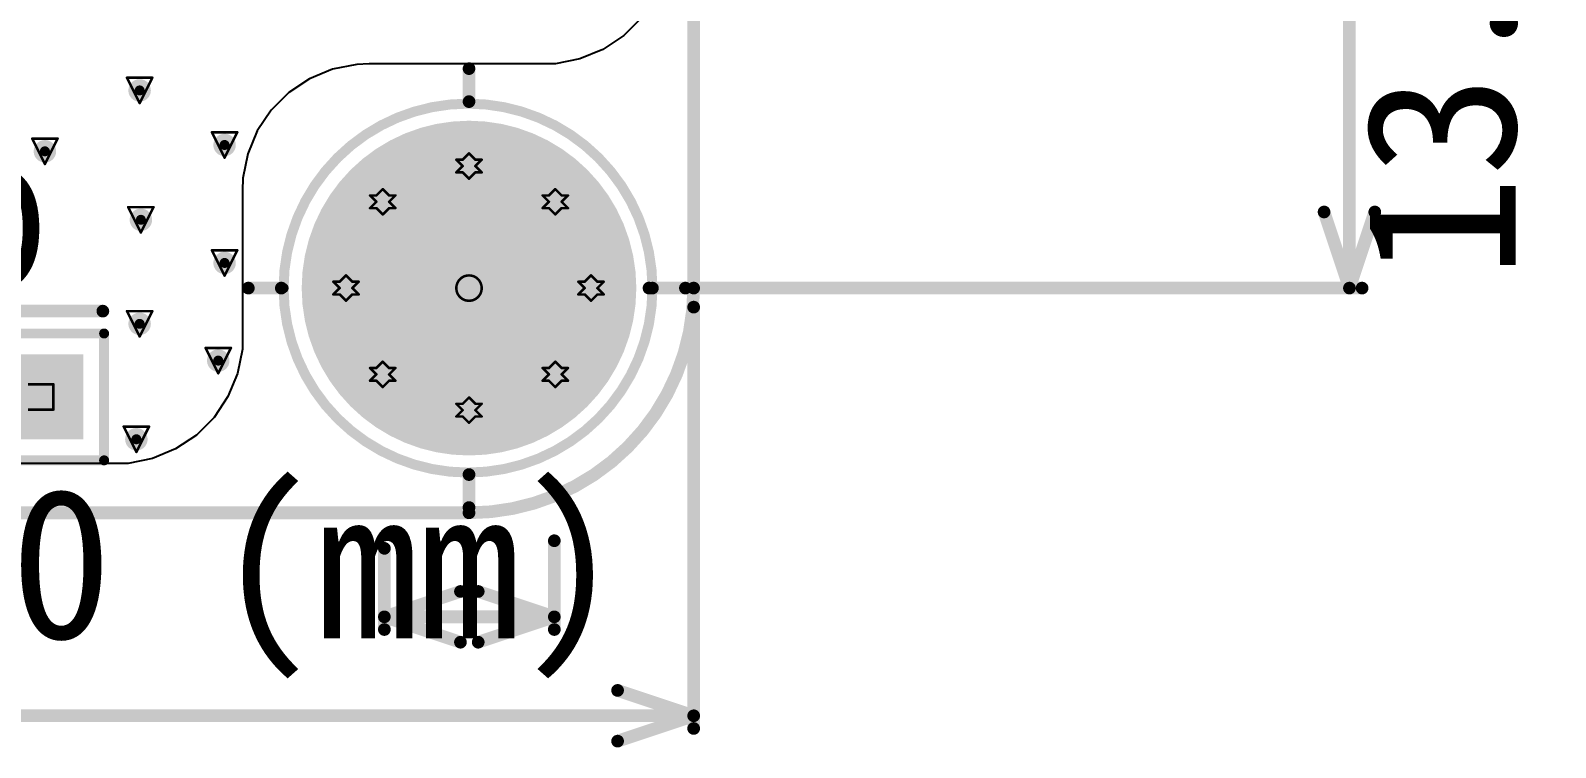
# Model space of a CAD drawing. Extents: x 75 to 173, y 40 to 188.
# Drawn here: x 141.42 to 171.96, y 112.84 to 127.2 of the extents above; entities that cross this region are included whole.
import ezdxf

# ---------------------------------------------------------------- set-up
doc = ezdxf.new("R2010")
doc.units = 0
doc.header["$MEASUREMENT"] = 0
doc.layers.get('0').update_dxf_attribs({"linetype": 'CONTINUOUS'})
for name, color, linetype in [('BottomLayer', 5, 'CONTINUOUS'), ('BOTTOMSOLDER', 6, 'CONTINUOUS'), ('DRILLDRAWING', 1, 'CONTINUOUS'), ('KEEPOUTLAYER', 6, 'CONTINUOUS'), ('MULTILAYER', 9, 'CONTINUOUS'), ('TopLayer', 1, 'CONTINUOUS'), ('TOPOVERLAY', 2, 'CONTINUOUS'), ('TOPSOLDER', 216, 'CONTINUOUS'), ('ViaHoleLayer', 16, 'CONTINUOUS')]:
    doc.layers.add(name, color=color, linetype=linetype)

# ---------------------------------------------------------------- blocks, each defined once
blk = doc.blocks.new('PIN_HDR1X3_2_54___80')
at = {"layer": 'BOTTOMSOLDER', "const_width": 0.851598}
for points in [[(-0.425801, 0, 1), (0.425801, 0, 1)], [(2.114199, 0, 1), (2.965801, 0, 1)]]:
    blk.add_lwpolyline(points, format="xyb", close=True, dxfattribs=at)
at = {"layer": 'BOTTOMSOLDER'}
blk.add_solid([(-3.391598, -0.851598), (-1.688401, -0.851598), (-3.391598, 0.851598), (-1.688401, 0.851598)], dxfattribs=at)
at = {"layer": 'DRILLDRAWING', "const_width": 0.449999}
for points in [[(-2.765001, 0, 1), (-2.314999, 0, 1)], [(-0.225001, 0, 1), (0.225001, 0, 1)], [(2.314999, 0, 1), (2.765001, 0, 1)]]:
    blk.add_lwpolyline(points, format="xyb", close=True, dxfattribs=at)
at = {"layer": 'MULTILAYER', "const_width": 0.749999}
for points in [[(-0.375001, 0, 1), (0.375001, 0, 1)], [(2.164999, 0, 1), (2.915001, 0, 1)]]:
    blk.add_lwpolyline(points, format="xyb", close=True, dxfattribs=at)
at = {"layer": 'MULTILAYER'}
blk.add_solid([(-3.289998, -0.749999), (-1.790001, -0.749999), (-3.289998, 0.749999), (-1.790001, 0.749999)], dxfattribs=at)
at = {"layer": 'TOPOVERLAY'}
for points, const_width in [([(-3.81, 1.27), (-3.81, -1.27)], 0.2), ([(3.81, 1.27), (-3.81, 1.27)], 0.19558), ([(-1.27, 1.27), (-1.27, -1.27)], 0.2), ([(3.81, 1.27), (3.81, -1.27)], 0.19558), ([(3.81, -1.27), (-3.81, -1.27)], 0.2)]:
    blk.add_lwpolyline(points, dxfattribs=dict(at, const_width=const_width))
for points, const_width in [([(-3.86, 1.27, 1), (-3.76, 1.27, 1)], 0.1), ([(-3.858895, 1.27, 1), (-3.761105, 1.27, 1)], 0.09779), ([(-1.32, 1.27, 1), (-1.22, 1.27, 1)], 0.1), ([(3.761105, 1.27, 1), (3.858895, 1.27, 1)], 0.09779), ([(3.761105, 1.27, 1), (3.858895, 1.27, 1)], 0.09779), ([(-3.86, -1.27, 1), (-3.76, -1.27, 1)], 0.1), ([(-3.86, -1.27, 1), (-3.76, -1.27, 1)], 0.1), ([(-1.32, -1.27, 1), (-1.22, -1.27, 1)], 0.1), ([(3.76, -1.27, 1), (3.86, -1.27, 1)], 0.1), ([(3.761105, -1.27, 1), (3.858895, -1.27, 1)], 0.09779)]:
    blk.add_lwpolyline(points, format="xyb", close=True, dxfattribs=dict(at, const_width=const_width))
at = {"layer": 'TOPSOLDER', "const_width": 0.851598}
for points in [[(-0.425801, 0, 1), (0.425801, 0, 1)], [(2.114199, 0, 1), (2.965801, 0, 1)]]:
    blk.add_lwpolyline(points, format="xyb", close=True, dxfattribs=at)
at = {"layer": 'TOPSOLDER'}
blk.add_solid([(-3.391598, -0.851598), (-1.688401, -0.851598), (-3.391598, 0.851598), (-1.688401, 0.851598)], dxfattribs=at)
blk = doc.blocks.new('PAD_82')
at = {"layer": 'BOTTOMSOLDER', "const_width": 3.351593}
blk.add_lwpolyline([(-1.675798, 0, 1), (1.675798, 0, 1)], format="xyb", close=True, dxfattribs=at)
at = {"layer": 'DRILLDRAWING', "const_width": 1.699994}
blk.add_lwpolyline([(-0.849998, 0, 1), (0.849998, 0, 1)], format="xyb", close=True, dxfattribs=at)
at = {"layer": 'MULTILAYER', "const_width": 3.249993}
blk.add_lwpolyline([(-1.624998, 0, 1), (1.624998, 0, 1)], format="xyb", close=True, dxfattribs=at)
at = {"layer": 'TOPOVERLAY', "const_width": 0.254}
for points in [[(0, 3.7338), (0, 4.3942)], [(-4.4196, 0), (-3.7592, 0)], [(3.673998, 0), (4.334398, 0)], [(0, -4.3942), (0, -3.7338)]]:
    blk.add_lwpolyline(points, dxfattribs=at)
at = {"layer": 'TOPOVERLAY'}
for points, const_width in [([(-0.0635, 4.3942, 1), (0.0635, 4.3942, 1)], 0.127), ([(3.673998, 0, 1), (-3.71382, 0, 1)], 0.2), ([(-0.0635, 3.7338, 1), (0.0635, 3.7338, 1)], 0.127), ([(-4.4831, 0, 1), (-4.3561, 0, 1)], 0.127), ([(-3.8227, 0, 1), (-3.6957, 0, 1)], 0.127), ([(-3.76382, 0, 1), (-3.66382, 0, 1)], 0.1), ([(3.610498, 0, 1), (3.737498, 0, 1)], 0.127), ([(3.623998, 0, 1), (3.723998, 0, 1)], 0.1), ([(4.270898, 0, 1), (4.397898, 0, 1)], 0.127), ([(-0.0635, -3.7338, 1), (0.0635, -3.7338, 1)], 0.127), ([(-0.0635, -4.3942, 1), (0.0635, -4.3942, 1)], 0.127)]:
    blk.add_lwpolyline(points, format="xyb", close=True, dxfattribs=dict(at, const_width=const_width))
at = {"layer": 'TOPSOLDER', "const_width": 3.351593}
blk.add_lwpolyline([(-1.675798, 0, 1), (1.675798, 0, 1)], format="xyb", close=True, dxfattribs=at)

msp = doc.modelspace()

# ---------------------------------------------------------------- linework, layer by layer
at = {"layer": 'BottomLayer'}
for p, q in [((153.6556, 127.44967), (153.30181, 127.09587)), ((153.30181, 127.09587), (152.8858, 126.8179)), ((152.8858, 126.8179), (152.42355, 126.62643)), ((147.95389, 126.51658), (147.46553, 126.41944)), ((148.20285, 126.52881), (147.95389, 126.51658)), ((148.20286, 126.52882), (148.20285, 126.52881)), ((151.93282, 126.52882), (148.20286, 126.52882)), ((152.42355, 126.62643), (151.93282, 126.52882)), ((147.00551, 126.2289), (146.5915, 125.95226)), ((147.46553, 126.41944), (147.00551, 126.2289)), ((146.5915, 125.95226), (146.23941, 125.60018)), ((146.23941, 125.60018), (145.96277, 125.18616)), ((145.96277, 125.18616), (145.77223, 124.72614)), ((145.77223, 124.72614), (145.67509, 124.23778)), ((145.67509, 124.23778), (145.66286, 123.98882)), ((145.66286, 123.98882), (145.66286, 121.06782)), ((145.66286, 121.06782), (145.66286, 120.81765)), ((145.66286, 120.81765), (145.56524, 120.32693)), ((145.56524, 120.32693), (145.37377, 119.86468)), ((145.37377, 119.86468), (145.0958, 119.44867)), ((145.0958, 119.44867), (144.74201, 119.09487)), ((144.74201, 119.09487), (144.326, 118.8169)), ((143.37302, 118.52782), (110.58929, 118.52782)), ((143.86375, 118.62543), (143.37302, 118.52782)), ((144.326, 118.8169), (143.86375, 118.62543))]:
    msp.add_line(p, q, dxfattribs=at)
at = {"layer": 'BottomLayer', "const_width": 0.225}
for points in [[(143.49296, 125.99542, 1), (143.71795, 125.99542, 1)], [(141.59623, 124.77622, 1), (141.82123, 124.77622, 1)], [(145.19476, 124.90322, 1), (145.41975, 124.90322, 1)], [(143.51836, 123.40462, 1), (143.74335, 123.40462, 1)], [(145.19476, 122.54102, 1), (145.41975, 122.54102, 1)], [(143.49296, 121.32182, 1), (143.71795, 121.32182, 1)], [(145.06776, 120.58522, 1), (145.29275, 120.58522, 1)], [(143.42776, 119.01042, 1), (143.65276, 119.01042, 1)]]:
    msp.add_lwpolyline(points, format="xyb", close=True, dxfattribs=at)
at = {"layer": 'DRILLDRAWING', "const_width": 0.0508}
for points in [[(143.35146, 126.24942), (143.85946, 126.24942)], [(143.35146, 126.24942), (143.60546, 125.74142)], [(143.60546, 125.74142), (143.85946, 126.24942)], [(141.45473, 125.03022), (141.96273, 125.03022)], [(141.45473, 125.03022), (141.70873, 124.52222)], [(141.70873, 124.52222), (141.96273, 125.03022)], [(145.05326, 125.15722), (145.56126, 125.15722)], [(145.05326, 125.15722), (145.30726, 124.64922)], [(145.30726, 124.64922), (145.56126, 125.15722)], [(149.94886, 124.60811), (150.07586, 124.48111)], [(149.94886, 124.60811), (150.07586, 124.60811)], [(150.07586, 124.60811), (150.20286, 124.73511)], [(150.20286, 124.73511), (150.32986, 124.60811)], [(150.32986, 124.60811), (150.45686, 124.60811)], [(150.32986, 124.48111), (150.45686, 124.60811)], [(149.94886, 124.35411), (150.07586, 124.48111)], [(149.94886, 124.35411), (150.07586, 124.35411)], [(150.07586, 124.35411), (150.20286, 124.22711)], [(150.20286, 124.22711), (150.32986, 124.35411)], [(150.32986, 124.48111), (150.45686, 124.35411)], [(150.32986, 124.35411), (150.45686, 124.35411)], [(148.34777, 123.89231), (148.47477, 124.01931)], [(148.47477, 124.01931), (148.60177, 123.89231)], [(151.80395, 123.89232), (151.93095, 124.01932)], [(151.93095, 124.01932), (152.05795, 123.89232)], [(148.22077, 123.89231), (148.34777, 123.76531)], [(148.22077, 123.89231), (148.34777, 123.89231)], [(148.22077, 123.63831), (148.34777, 123.76531)], [(148.60177, 123.89231), (148.72877, 123.89231)], [(148.60177, 123.76531), (148.72877, 123.89231)], [(148.60177, 123.76531), (148.72877, 123.63831)], [(151.67695, 123.89232), (151.80395, 123.76532)], [(151.67695, 123.89232), (151.80395, 123.89232)], [(151.67695, 123.63832), (151.80395, 123.76532)], [(152.05795, 123.89232), (152.18495, 123.89232)], [(152.05795, 123.76532), (152.18495, 123.89232)], [(152.05795, 123.76532), (152.18495, 123.63832)], [(143.37686, 123.65862), (143.88486, 123.65862)], [(143.37686, 123.65862), (143.63086, 123.15062)], [(143.63086, 123.15062), (143.88486, 123.65862)], [(148.22077, 123.63831), (148.34777, 123.63831)], [(148.34777, 123.63831), (148.47477, 123.51131)], [(148.47477, 123.51131), (148.60177, 123.63831)], [(148.60177, 123.63831), (148.72877, 123.63831)], [(151.67695, 123.63832), (151.80395, 123.63832)], [(151.80395, 123.63832), (151.93095, 123.51132)], [(151.93095, 123.51132), (152.05795, 123.63832)], [(152.05795, 123.63832), (152.18495, 123.63832)], [(145.05326, 122.79502), (145.56126, 122.79502)], [(145.05326, 122.79502), (145.30726, 122.28702)], [(145.30726, 122.28702), (145.56126, 122.79502)], [(147.48506, 122.16422), (147.61206, 122.03722)], [(147.48506, 122.16422), (147.61206, 122.16422)], [(147.61206, 122.16422), (147.73906, 122.29122)], [(147.73906, 122.29122), (147.86606, 122.16422)], [(147.86606, 122.16422), (147.99306, 122.16422)], [(147.86606, 122.03722), (147.99306, 122.16422)], [(152.39275, 122.16422), (152.51975, 122.03722)], [(152.39275, 122.16422), (152.51975, 122.16422)], [(152.51975, 122.16422), (152.64675, 122.29122)], [(152.64675, 122.29122), (152.77375, 122.16422)], [(152.77375, 122.16422), (152.90075, 122.16422)], [(152.77375, 122.03722), (152.90075, 122.16422)], [(147.48506, 121.91022), (147.61206, 122.03722)], [(147.48506, 121.91022), (147.61206, 121.91022)], [(147.61206, 121.91022), (147.73906, 121.78322)], [(147.73906, 121.78322), (147.86606, 121.91022)], [(147.86606, 122.03722), (147.99306, 121.91022)], [(147.86606, 121.91022), (147.99306, 121.91022)], [(152.39275, 121.91022), (152.51975, 122.03722)], [(152.39275, 121.91022), (152.51975, 121.91022)], [(152.51975, 121.91022), (152.64675, 121.78322)], [(152.64675, 121.78322), (152.77375, 121.91022)], [(152.77375, 122.03722), (152.90075, 121.91022)], [(152.77375, 121.91022), (152.90075, 121.91022)], [(143.35146, 121.57582), (143.85946, 121.57582)], [(143.35146, 121.57582), (143.60546, 121.06782)], [(143.60546, 121.06782), (143.85946, 121.57582)], [(144.92626, 120.83922), (145.43426, 120.83922)], [(144.92626, 120.83922), (145.18026, 120.33122)], [(145.18026, 120.33122), (145.43426, 120.83922)], [(148.22076, 120.43613), (148.34776, 120.30913)], [(148.22076, 120.43613), (148.34776, 120.43613)], [(148.34776, 120.43613), (148.47476, 120.56313)], [(148.47476, 120.56313), (148.60176, 120.43613)], [(148.60176, 120.43613), (148.72876, 120.43613)], [(148.60176, 120.30913), (148.72876, 120.43613)], [(151.67695, 120.43613), (151.80395, 120.30913)], [(151.67695, 120.43613), (151.80395, 120.43613)], [(151.80395, 120.43613), (151.93095, 120.56313)], [(151.93095, 120.56313), (152.05795, 120.43613)], [(152.05795, 120.43613), (152.18495, 120.43613)], [(152.05795, 120.30913), (152.18495, 120.43613)], [(141.37026, 120.11202), (141.87826, 120.11202)], [(141.87826, 119.60402), (141.87826, 120.11202)], [(148.22076, 120.18213), (148.34776, 120.30913)], [(148.22076, 120.18213), (148.34776, 120.18213)], [(148.34776, 120.18213), (148.47476, 120.05513)], [(148.47476, 120.05513), (148.60176, 120.18213)], [(148.60176, 120.30913), (148.72876, 120.18213)], [(148.60176, 120.18213), (148.72876, 120.18213)], [(151.67695, 120.18213), (151.80395, 120.30913)], [(151.67695, 120.18213), (151.80395, 120.18213)], [(151.80395, 120.18213), (151.93095, 120.05513)], [(151.93095, 120.05513), (152.05795, 120.18213)], [(152.05795, 120.30913), (152.18495, 120.18213)], [(152.05795, 120.18213), (152.18495, 120.18213)], [(149.94886, 119.72034), (150.07586, 119.59334)], [(149.94886, 119.72034), (150.07586, 119.72034)], [(150.07586, 119.72034), (150.20286, 119.84734)], [(150.20286, 119.84734), (150.32986, 119.72034)], [(150.32986, 119.72034), (150.45686, 119.72034)], [(150.32986, 119.59334), (150.45686, 119.72034)], [(141.37026, 119.60402), (141.87826, 119.60402)], [(149.94886, 119.46634), (150.07586, 119.59334)], [(149.94886, 119.46634), (150.07586, 119.46634)], [(150.07586, 119.46634), (150.20286, 119.33934)], [(150.20286, 119.33934), (150.32986, 119.46634)], [(150.32986, 119.59334), (150.45686, 119.46634)], [(150.32986, 119.46634), (150.45686, 119.46634)], [(143.28626, 119.26442), (143.79426, 119.26442)], [(143.28626, 119.26442), (143.54026, 118.75642)], [(143.54026, 118.75642), (143.79426, 119.26442)]]:
    msp.add_lwpolyline(points, dxfattribs=at)
at = {"layer": 'DRILLDRAWING'}
for points, const_width in [([(143.33876, 126.24942, 1), (143.36416, 126.24942, 1)], 0.0254), ([(143.33876, 126.24942, 1), (143.36416, 126.24942, 1)], 0.0254), ([(143.84676, 126.24942, 1), (143.87216, 126.24942, 1)], 0.0254), ([(143.84676, 126.24942, 1), (143.87216, 126.24942, 1)], 0.0254), ([(143.59276, 125.74142, 1), (143.61816, 125.74142, 1)], 0.0254), ([(143.59276, 125.74142, 1), (143.61816, 125.74142, 1)], 0.0254), ([(141.44203, 125.03022, 1), (141.46743, 125.03022, 1)], 0.0254), ([(141.44203, 125.03022, 1), (141.46743, 125.03022, 1)], 0.0254), ([(141.95003, 125.03022, 1), (141.97543, 125.03022, 1)], 0.0254), ([(141.95003, 125.03022, 1), (141.97543, 125.03022, 1)], 0.0254), ([(145.04056, 125.15722, 1), (145.06596, 125.15722, 1)], 0.0254), ([(145.04056, 125.15722, 1), (145.06596, 125.15722, 1)], 0.0254), ([(145.54856, 125.15722, 1), (145.57396, 125.15722, 1)], 0.0254), ([(145.54856, 125.15722, 1), (145.57396, 125.15722, 1)], 0.0254), ([(145.29456, 124.64922, 1), (145.31996, 124.64922, 1)], 0.0254), ([(145.29456, 124.64922, 1), (145.31996, 124.64922, 1)], 0.0254), ([(149.93616, 124.60811, 1), (149.96156, 124.60811, 1)], 0.0254), ([(149.93616, 124.60811, 1), (149.96156, 124.60811, 1)], 0.0254), ([(150.06316, 124.60811, 1), (150.08856, 124.60811, 1)], 0.0254), ([(150.06316, 124.60811, 1), (150.08856, 124.60811, 1)], 0.0254), ([(150.19016, 124.73511, 1), (150.21556, 124.73511, 1)], 0.0254), ([(150.19016, 124.73511, 1), (150.21556, 124.73511, 1)], 0.0254), ([(150.31716, 124.60811, 1), (150.34256, 124.60811, 1)], 0.0254), ([(150.31716, 124.60811, 1), (150.34256, 124.60811, 1)], 0.0254), ([(150.44416, 124.60811, 1), (150.46956, 124.60811, 1)], 0.0254), ([(150.44416, 124.60811, 1), (150.46956, 124.60811, 1)], 0.0254), ([(141.69603, 124.52222, 1), (141.72143, 124.52222, 1)], 0.0254), ([(141.69603, 124.52222, 1), (141.72143, 124.52222, 1)], 0.0254), ([(149.93616, 124.35411, 1), (149.96156, 124.35411, 1)], 0.0254), ([(149.93616, 124.35411, 1), (149.96156, 124.35411, 1)], 0.0254), ([(150.06316, 124.48111, 1), (150.08856, 124.48111, 1)], 0.0254), ([(150.06316, 124.48111, 1), (150.08856, 124.48111, 1)], 0.0254), ([(150.06316, 124.35411, 1), (150.08856, 124.35411, 1)], 0.0254), ([(150.06316, 124.35411, 1), (150.08856, 124.35411, 1)], 0.0254), ([(150.31716, 124.48111, 1), (150.34256, 124.48111, 1)], 0.0254), ([(150.31716, 124.48111, 1), (150.34256, 124.48111, 1)], 0.0254), ([(150.31716, 124.35411, 1), (150.34256, 124.35411, 1)], 0.0254), ([(150.31716, 124.35411, 1), (150.34256, 124.35411, 1)], 0.0254), ([(150.44416, 124.35411, 1), (150.46956, 124.35411, 1)], 0.0254), ([(150.44416, 124.35411, 1), (150.46956, 124.35411, 1)], 0.0254), ([(148.46207, 124.01931, 1), (148.48747, 124.01931, 1)], 0.0254), ([(148.46207, 124.01931, 1), (148.48747, 124.01931, 1)], 0.0254), ([(150.19016, 124.22711, 1), (150.21556, 124.22711, 1)], 0.0254), ([(150.19016, 124.22711, 1), (150.21556, 124.22711, 1)], 0.0254), ([(151.91825, 124.01932, 1), (151.94365, 124.01932, 1)], 0.0254), ([(151.91825, 124.01932, 1), (151.94365, 124.01932, 1)], 0.0254), ([(148.20807, 123.89231, 1), (148.23347, 123.89231, 1)], 0.0254), ([(148.20807, 123.89231, 1), (148.23347, 123.89231, 1)], 0.0254), ([(148.33507, 123.89231, 1), (148.36047, 123.89231, 1)], 0.0254), ([(148.33507, 123.89231, 1), (148.36047, 123.89231, 1)], 0.0254), ([(148.33507, 123.76531, 1), (148.36047, 123.76531, 1)], 0.0254), ([(148.33507, 123.76531, 1), (148.36047, 123.76531, 1)], 0.0254), ([(148.58907, 123.89231, 1), (148.61447, 123.89231, 1)], 0.0254), ([(148.58907, 123.89231, 1), (148.61447, 123.89231, 1)], 0.0254), ([(148.58907, 123.76531, 1), (148.61447, 123.76531, 1)], 0.0254), ([(148.58907, 123.76531, 1), (148.61447, 123.76531, 1)], 0.0254), ([(148.71607, 123.89231, 1), (148.74147, 123.89231, 1)], 0.0254), ([(148.71607, 123.89231, 1), (148.74147, 123.89231, 1)], 0.0254), ([(151.66425, 123.89232, 1), (151.68965, 123.89232, 1)], 0.0254), ([(151.66425, 123.89232, 1), (151.68965, 123.89232, 1)], 0.0254), ([(151.79125, 123.89232, 1), (151.81665, 123.89232, 1)], 0.0254), ([(151.79125, 123.89232, 1), (151.81665, 123.89232, 1)], 0.0254), ([(151.79125, 123.76532, 1), (151.81665, 123.76532, 1)], 0.0254), ([(151.79125, 123.76532, 1), (151.81665, 123.76532, 1)], 0.0254), ([(152.04525, 123.89232, 1), (152.07065, 123.89232, 1)], 0.0254), ([(152.04525, 123.89232, 1), (152.07065, 123.89232, 1)], 0.0254), ([(152.04525, 123.76532, 1), (152.07065, 123.76532, 1)], 0.0254), ([(152.04525, 123.76532, 1), (152.07065, 123.76532, 1)], 0.0254), ([(152.17225, 123.89232, 1), (152.19765, 123.89232, 1)], 0.0254), ([(152.17225, 123.89232, 1), (152.19765, 123.89232, 1)], 0.0254), ([(143.36416, 123.65862, 1), (143.38956, 123.65862, 1)], 0.0254), ([(143.36416, 123.65862, 1), (143.38956, 123.65862, 1)], 0.0254), ([(143.87216, 123.65862, 1), (143.89756, 123.65862, 1)], 0.0254), ([(143.87216, 123.65862, 1), (143.89756, 123.65862, 1)], 0.0254), ([(148.20807, 123.63831, 1), (148.23347, 123.63831, 1)], 0.0254), ([(148.20807, 123.63831, 1), (148.23347, 123.63831, 1)], 0.0254), ([(148.33507, 123.63831, 1), (148.36047, 123.63831, 1)], 0.0254), ([(148.33507, 123.63831, 1), (148.36047, 123.63831, 1)], 0.0254), ([(148.46207, 123.51131, 1), (148.48747, 123.51131, 1)], 0.0254), ([(148.46207, 123.51131, 1), (148.48747, 123.51131, 1)], 0.0254), ([(148.58907, 123.63831, 1), (148.61447, 123.63831, 1)], 0.0254), ([(148.58907, 123.63831, 1), (148.61447, 123.63831, 1)], 0.0254), ([(148.71607, 123.63831, 1), (148.74147, 123.63831, 1)], 0.0254), ([(148.71607, 123.63831, 1), (148.74147, 123.63831, 1)], 0.0254), ([(151.66425, 123.63832, 1), (151.68965, 123.63832, 1)], 0.0254), ([(151.66425, 123.63832, 1), (151.68965, 123.63832, 1)], 0.0254), ([(151.79125, 123.63832, 1), (151.81665, 123.63832, 1)], 0.0254), ([(151.79125, 123.63832, 1), (151.81665, 123.63832, 1)], 0.0254), ([(151.91825, 123.51132, 1), (151.94365, 123.51132, 1)], 0.0254), ([(151.91825, 123.51132, 1), (151.94365, 123.51132, 1)], 0.0254), ([(152.04525, 123.63832, 1), (152.07065, 123.63832, 1)], 0.0254), ([(152.04525, 123.63832, 1), (152.07065, 123.63832, 1)], 0.0254), ([(152.17225, 123.63832, 1), (152.19765, 123.63832, 1)], 0.0254), ([(152.17225, 123.63832, 1), (152.19765, 123.63832, 1)], 0.0254), ([(143.61816, 123.15062, 1), (143.64356, 123.15062, 1)], 0.0254), ([(143.61816, 123.15062, 1), (143.64356, 123.15062, 1)], 0.0254), ([(145.04056, 122.79502, 1), (145.06596, 122.79502, 1)], 0.0254), ([(145.04056, 122.79502, 1), (145.06596, 122.79502, 1)], 0.0254), ([(145.54856, 122.79502, 1), (145.57396, 122.79502, 1)], 0.0254), ([(145.54856, 122.79502, 1), (145.57396, 122.79502, 1)], 0.0254), ([(145.29456, 122.28702, 1), (145.31996, 122.28702, 1)], 0.0254), ([(145.29456, 122.28702, 1), (145.31996, 122.28702, 1)], 0.0254), ([(147.47236, 122.16422, 1), (147.49776, 122.16422, 1)], 0.0254), ([(147.47236, 122.16422, 1), (147.49776, 122.16422, 1)], 0.0254), ([(147.59936, 122.16422, 1), (147.62476, 122.16422, 1)], 0.0254), ([(147.59936, 122.16422, 1), (147.62476, 122.16422, 1)], 0.0254), ([(147.72636, 122.29122, 1), (147.75176, 122.29122, 1)], 0.0254), ([(147.72636, 122.29122, 1), (147.75176, 122.29122, 1)], 0.0254), ([(147.85336, 122.16422, 1), (147.87876, 122.16422, 1)], 0.0254), ([(147.85336, 122.16422, 1), (147.87876, 122.16422, 1)], 0.0254), ([(147.98036, 122.16422, 1), (148.00576, 122.16422, 1)], 0.0254), ([(147.98036, 122.16422, 1), (148.00576, 122.16422, 1)], 0.0254), ([(150.45686, 122.03722, 1), (149.94886, 122.03722, 1)], 0.0508), ([(152.38005, 122.16422, 1), (152.40545, 122.16422, 1)], 0.0254), ([(152.38005, 122.16422, 1), (152.40545, 122.16422, 1)], 0.0254), ([(152.50705, 122.16422, 1), (152.53245, 122.16422, 1)], 0.0254), ([(152.50705, 122.16422, 1), (152.53245, 122.16422, 1)], 0.0254), ([(152.63405, 122.29122, 1), (152.65945, 122.29122, 1)], 0.0254), ([(152.63405, 122.29122, 1), (152.65945, 122.29122, 1)], 0.0254), ([(152.76105, 122.16422, 1), (152.78645, 122.16422, 1)], 0.0254), ([(152.76105, 122.16422, 1), (152.78645, 122.16422, 1)], 0.0254), ([(152.88805, 122.16422, 1), (152.91345, 122.16422, 1)], 0.0254), ([(152.88805, 122.16422, 1), (152.91345, 122.16422, 1)], 0.0254), ([(147.47236, 121.91022, 1), (147.49776, 121.91022, 1)], 0.0254), ([(147.47236, 121.91022, 1), (147.49776, 121.91022, 1)], 0.0254), ([(147.59936, 122.03722, 1), (147.62476, 122.03722, 1)], 0.0254), ([(147.59936, 122.03722, 1), (147.62476, 122.03722, 1)], 0.0254), ([(147.59936, 121.91022, 1), (147.62476, 121.91022, 1)], 0.0254), ([(147.59936, 121.91022, 1), (147.62476, 121.91022, 1)], 0.0254), ([(147.85336, 122.03722, 1), (147.87876, 122.03722, 1)], 0.0254), ([(147.85336, 122.03722, 1), (147.87876, 122.03722, 1)], 0.0254), ([(147.85336, 121.91022, 1), (147.87876, 121.91022, 1)], 0.0254), ([(147.85336, 121.91022, 1), (147.87876, 121.91022, 1)], 0.0254), ([(147.98036, 121.91022, 1), (148.00576, 121.91022, 1)], 0.0254), ([(147.98036, 121.91022, 1), (148.00576, 121.91022, 1)], 0.0254), ([(149.93616, 122.03722, 1), (149.96156, 122.03722, 1)], 0.0254), ([(150.44416, 122.03722, 1), (150.46956, 122.03722, 1)], 0.0254), ([(152.38005, 121.91022, 1), (152.40545, 121.91022, 1)], 0.0254), ([(152.38005, 121.91022, 1), (152.40545, 121.91022, 1)], 0.0254), ([(152.50705, 122.03722, 1), (152.53245, 122.03722, 1)], 0.0254), ([(152.50705, 122.03722, 1), (152.53245, 122.03722, 1)], 0.0254), ([(152.50705, 121.91022, 1), (152.53245, 121.91022, 1)], 0.0254), ([(152.50705, 121.91022, 1), (152.53245, 121.91022, 1)], 0.0254), ([(152.76105, 122.03722, 1), (152.78645, 122.03722, 1)], 0.0254), ([(152.76105, 122.03722, 1), (152.78645, 122.03722, 1)], 0.0254), ([(152.76105, 121.91022, 1), (152.78645, 121.91022, 1)], 0.0254), ([(152.76105, 121.91022, 1), (152.78645, 121.91022, 1)], 0.0254), ([(152.88805, 121.91022, 1), (152.91345, 121.91022, 1)], 0.0254), ([(152.88805, 121.91022, 1), (152.91345, 121.91022, 1)], 0.0254), ([(143.33876, 121.57582, 1), (143.36416, 121.57582, 1)], 0.0254), ([(143.33876, 121.57582, 1), (143.36416, 121.57582, 1)], 0.0254), ([(143.84676, 121.57582, 1), (143.87216, 121.57582, 1)], 0.0254), ([(143.84676, 121.57582, 1), (143.87216, 121.57582, 1)], 0.0254), ([(147.72636, 121.78322, 1), (147.75176, 121.78322, 1)], 0.0254), ([(147.72636, 121.78322, 1), (147.75176, 121.78322, 1)], 0.0254), ([(152.63405, 121.78322, 1), (152.65945, 121.78322, 1)], 0.0254), ([(152.63405, 121.78322, 1), (152.65945, 121.78322, 1)], 0.0254), ([(143.59276, 121.06782, 1), (143.61816, 121.06782, 1)], 0.0254), ([(143.59276, 121.06782, 1), (143.61816, 121.06782, 1)], 0.0254), ([(144.91356, 120.83922, 1), (144.93896, 120.83922, 1)], 0.0254), ([(144.91356, 120.83922, 1), (144.93896, 120.83922, 1)], 0.0254), ([(145.42156, 120.83922, 1), (145.44696, 120.83922, 1)], 0.0254), ([(145.42156, 120.83922, 1), (145.44696, 120.83922, 1)], 0.0254), ([(145.16756, 120.33122, 1), (145.19296, 120.33122, 1)], 0.0254), ([(145.16756, 120.33122, 1), (145.19296, 120.33122, 1)], 0.0254), ([(148.20806, 120.43613, 1), (148.23346, 120.43613, 1)], 0.0254), ([(148.20806, 120.43613, 1), (148.23346, 120.43613, 1)], 0.0254), ([(148.33506, 120.43613, 1), (148.36046, 120.43613, 1)], 0.0254), ([(148.33506, 120.43613, 1), (148.36046, 120.43613, 1)], 0.0254), ([(148.46206, 120.56313, 1), (148.48746, 120.56313, 1)], 0.0254), ([(148.46206, 120.56313, 1), (148.48746, 120.56313, 1)], 0.0254), ([(148.58906, 120.43613, 1), (148.61446, 120.43613, 1)], 0.0254), ([(148.58906, 120.43613, 1), (148.61446, 120.43613, 1)], 0.0254), ([(148.71606, 120.43613, 1), (148.74146, 120.43613, 1)], 0.0254), ([(148.71606, 120.43613, 1), (148.74146, 120.43613, 1)], 0.0254), ([(151.66425, 120.43613, 1), (151.68965, 120.43613, 1)], 0.0254), ([(151.66425, 120.43613, 1), (151.68965, 120.43613, 1)], 0.0254), ([(151.79125, 120.43613, 1), (151.81665, 120.43613, 1)], 0.0254), ([(151.79125, 120.43613, 1), (151.81665, 120.43613, 1)], 0.0254), ([(151.91825, 120.56313, 1), (151.94365, 120.56313, 1)], 0.0254), ([(151.91825, 120.56313, 1), (151.94365, 120.56313, 1)], 0.0254), ([(152.04525, 120.43613, 1), (152.07065, 120.43613, 1)], 0.0254), ([(152.04525, 120.43613, 1), (152.07065, 120.43613, 1)], 0.0254), ([(152.17225, 120.43613, 1), (152.19765, 120.43613, 1)], 0.0254), ([(152.17225, 120.43613, 1), (152.19765, 120.43613, 1)], 0.0254), ([(141.86556, 120.11202, 1), (141.89096, 120.11202, 1)], 0.0254), ([(141.86556, 120.11202, 1), (141.89096, 120.11202, 1)], 0.0254), ([(148.20806, 120.18213, 1), (148.23346, 120.18213, 1)], 0.0254), ([(148.20806, 120.18213, 1), (148.23346, 120.18213, 1)], 0.0254), ([(148.33506, 120.30913, 1), (148.36046, 120.30913, 1)], 0.0254), ([(148.33506, 120.30913, 1), (148.36046, 120.30913, 1)], 0.0254), ([(148.33506, 120.18213, 1), (148.36046, 120.18213, 1)], 0.0254), ([(148.33506, 120.18213, 1), (148.36046, 120.18213, 1)], 0.0254), ([(148.46206, 120.05513, 1), (148.48746, 120.05513, 1)], 0.0254), ([(148.46206, 120.05513, 1), (148.48746, 120.05513, 1)], 0.0254), ([(148.58906, 120.30913, 1), (148.61446, 120.30913, 1)], 0.0254), ([(148.58906, 120.30913, 1), (148.61446, 120.30913, 1)], 0.0254), ([(148.58906, 120.18213, 1), (148.61446, 120.18213, 1)], 0.0254), ([(148.58906, 120.18213, 1), (148.61446, 120.18213, 1)], 0.0254), ([(148.71606, 120.18213, 1), (148.74146, 120.18213, 1)], 0.0254), ([(148.71606, 120.18213, 1), (148.74146, 120.18213, 1)], 0.0254), ([(151.66425, 120.18213, 1), (151.68965, 120.18213, 1)], 0.0254), ([(151.66425, 120.18213, 1), (151.68965, 120.18213, 1)], 0.0254), ([(151.79125, 120.30913, 1), (151.81665, 120.30913, 1)], 0.0254), ([(151.79125, 120.30913, 1), (151.81665, 120.30913, 1)], 0.0254), ([(151.79125, 120.18213, 1), (151.81665, 120.18213, 1)], 0.0254), ([(151.79125, 120.18213, 1), (151.81665, 120.18213, 1)], 0.0254), ([(151.91825, 120.05513, 1), (151.94365, 120.05513, 1)], 0.0254), ([(151.91825, 120.05513, 1), (151.94365, 120.05513, 1)], 0.0254), ([(152.04525, 120.30913, 1), (152.07065, 120.30913, 1)], 0.0254), ([(152.04525, 120.30913, 1), (152.07065, 120.30913, 1)], 0.0254), ([(152.04525, 120.18213, 1), (152.07065, 120.18213, 1)], 0.0254), ([(152.04525, 120.18213, 1), (152.07065, 120.18213, 1)], 0.0254), ([(152.17225, 120.18213, 1), (152.19765, 120.18213, 1)], 0.0254), ([(152.17225, 120.18213, 1), (152.19765, 120.18213, 1)], 0.0254), ([(149.93616, 119.72034, 1), (149.96156, 119.72034, 1)], 0.0254), ([(149.93616, 119.72034, 1), (149.96156, 119.72034, 1)], 0.0254), ([(150.06316, 119.72034, 1), (150.08856, 119.72034, 1)], 0.0254), ([(150.06316, 119.72034, 1), (150.08856, 119.72034, 1)], 0.0254), ([(150.19016, 119.84734, 1), (150.21556, 119.84734, 1)], 0.0254), ([(150.19016, 119.84734, 1), (150.21556, 119.84734, 1)], 0.0254), ([(150.31716, 119.72034, 1), (150.34256, 119.72034, 1)], 0.0254), ([(150.31716, 119.72034, 1), (150.34256, 119.72034, 1)], 0.0254), ([(150.44416, 119.72034, 1), (150.46956, 119.72034, 1)], 0.0254), ([(150.44416, 119.72034, 1), (150.46956, 119.72034, 1)], 0.0254), ([(141.86556, 119.60402, 1), (141.89096, 119.60402, 1)], 0.0254), ([(141.86556, 119.60402, 1), (141.89096, 119.60402, 1)], 0.0254), ([(149.93616, 119.46634, 1), (149.96156, 119.46634, 1)], 0.0254), ([(149.93616, 119.46634, 1), (149.96156, 119.46634, 1)], 0.0254), ([(150.06316, 119.59334, 1), (150.08856, 119.59334, 1)], 0.0254), ([(150.06316, 119.59334, 1), (150.08856, 119.59334, 1)], 0.0254), ([(150.06316, 119.46634, 1), (150.08856, 119.46634, 1)], 0.0254), ([(150.06316, 119.46634, 1), (150.08856, 119.46634, 1)], 0.0254), ([(150.31716, 119.59334, 1), (150.34256, 119.59334, 1)], 0.0254), ([(150.31716, 119.59334, 1), (150.34256, 119.59334, 1)], 0.0254), ([(150.31716, 119.46634, 1), (150.34256, 119.46634, 1)], 0.0254), ([(150.31716, 119.46634, 1), (150.34256, 119.46634, 1)], 0.0254), ([(150.44416, 119.46634, 1), (150.46956, 119.46634, 1)], 0.0254), ([(150.44416, 119.46634, 1), (150.46956, 119.46634, 1)], 0.0254), ([(143.27356, 119.26442, 1), (143.29896, 119.26442, 1)], 0.0254), ([(143.27356, 119.26442, 1), (143.29896, 119.26442, 1)], 0.0254), ([(143.78156, 119.26442, 1), (143.80696, 119.26442, 1)], 0.0254), ([(143.78156, 119.26442, 1), (143.80696, 119.26442, 1)], 0.0254), ([(150.19016, 119.33934, 1), (150.21556, 119.33934, 1)], 0.0254), ([(150.19016, 119.33934, 1), (150.21556, 119.33934, 1)], 0.0254), ([(143.52756, 118.75642, 1), (143.55296, 118.75642, 1)], 0.0254), ([(143.52756, 118.75642, 1), (143.55296, 118.75642, 1)], 0.0254)]:
    msp.add_lwpolyline(points, format="xyb", close=True, dxfattribs=dict(at, const_width=const_width))
at = {"layer": 'KEEPOUTLAYER', "const_width": 0.254}
for points in [[(154.70285, 173.03723), (154.70287, 122.03723)], [(84.70286, 117.53722), (150.20287, 117.53723)]]:
    msp.add_lwpolyline(points, dxfattribs=at)
msp.add_lwpolyline([(154.70287, 122.03723, -0.41421356), (150.20287, 117.53723)], format="xyb", dxfattribs=at)
at = {"layer": 'KEEPOUTLAYER', "const_width": 0.127}
for points in [[(154.63937, 122.03723, 1), (154.76637, 122.03723, 1)], [(154.63937, 122.03723, 1), (154.76637, 122.03723, 1)], [(150.13937, 117.53723, 1), (150.26637, 117.53723, 1)], [(150.13937, 117.53723, 1), (150.26637, 117.53723, 1)]]:
    msp.add_lwpolyline(points, format="xyb", close=True, dxfattribs=at)
at = {"layer": 'MULTILAYER', "const_width": 0.225}
for points in [[(143.49296, 125.99542, 1), (143.71795, 125.99542, 1)], [(141.59623, 124.77622, 1), (141.82123, 124.77622, 1)], [(145.19476, 124.90322, 1), (145.41975, 124.90322, 1)], [(143.51836, 123.40462, 1), (143.74335, 123.40462, 1)], [(145.19476, 122.54102, 1), (145.41975, 122.54102, 1)], [(143.49296, 121.32182, 1), (143.71795, 121.32182, 1)], [(145.06776, 120.58522, 1), (145.29275, 120.58522, 1)], [(143.42776, 119.01042, 1), (143.65276, 119.01042, 1)]]:
    msp.add_lwpolyline(points, format="xyb", close=True, dxfattribs=at)
at = {"layer": 'TopLayer'}
for p, q in [((153.6556, 127.44967), (153.30181, 127.09587)), ((153.30181, 127.09587), (152.8858, 126.8179)), ((152.8858, 126.8179), (152.42355, 126.62643)), ((147.95389, 126.51658), (147.46553, 126.41944)), ((148.20285, 126.52881), (147.95389, 126.51658)), ((148.20286, 126.52882), (148.20285, 126.52881)), ((151.93282, 126.52882), (148.20286, 126.52882)), ((152.42355, 126.62643), (151.93282, 126.52882)), ((147.00551, 126.2289), (146.5915, 125.95226)), ((147.46553, 126.41944), (147.00551, 126.2289)), ((146.5915, 125.95226), (146.23941, 125.60018)), ((146.23941, 125.60018), (145.96277, 125.18616)), ((145.96277, 125.18616), (145.77223, 124.72614)), ((145.77223, 124.72614), (145.67509, 124.23778)), ((145.67509, 124.23778), (145.66286, 123.98882)), ((145.66286, 123.98882), (145.66286, 121.06782)), ((145.66286, 121.06782), (145.66286, 120.81765)), ((145.66286, 120.81765), (145.56524, 120.32693)), ((145.56524, 120.32693), (145.37377, 119.86468)), ((145.37377, 119.86468), (145.0958, 119.44867)), ((145.0958, 119.44867), (144.74201, 119.09487)), ((144.74201, 119.09487), (144.326, 118.8169)), ((143.37302, 118.52782), (110.58929, 118.52782)), ((143.86375, 118.62543), (143.37302, 118.52782)), ((144.326, 118.8169), (143.86375, 118.62543))]:
    msp.add_line(p, q, dxfattribs=at)
at = {"layer": 'TopLayer', "const_width": 0.225}
for points in [[(143.49296, 125.99542, 1), (143.71795, 125.99542, 1)], [(141.59623, 124.77622, 1), (141.82123, 124.77622, 1)], [(145.19476, 124.90322, 1), (145.41975, 124.90322, 1)], [(143.51836, 123.40462, 1), (143.74335, 123.40462, 1)], [(145.19476, 122.54102, 1), (145.41975, 122.54102, 1)], [(143.49296, 121.32182, 1), (143.71795, 121.32182, 1)], [(145.06776, 120.58522, 1), (145.29275, 120.58522, 1)], [(143.42776, 119.01042, 1), (143.65276, 119.01042, 1)]]:
    msp.add_lwpolyline(points, format="xyb", close=True, dxfattribs=at)
at = {"layer": 'TOPOVERLAY', "const_width": 0.254}
for points in [[(167.83706, 122.03722), (167.83706, 128.77184)], [(167.32906, 123.56122), (167.83706, 122.03722)], [(167.83706, 122.03722), (168.34506, 123.56122)], [(153.80845, 122.03722), (168.09106, 122.03722)], [(135.27426, 121.57582), (142.86886, 121.57582)], [(154.70287, 113.21922), (154.70287, 121.65623)], [(151.91126, 115.20042), (151.91126, 116.97842)], [(148.50766, 115.20042), (148.50766, 116.82602)], [(148.50766, 115.45442), (150.03166, 115.96242)], [(150.38726, 115.96242), (151.91126, 115.45442)], [(148.50766, 115.45442), (150.20946, 115.45442)], [(148.50766, 115.45442), (150.03166, 114.94642)], [(150.20946, 115.45442), (151.91126, 115.45442)], [(150.38726, 114.94642), (151.91126, 115.45442)], [(153.17887, 113.98122), (154.70287, 113.47322)], [(126.45602, 113.47322), (154.70287, 113.47322)], [(153.17887, 112.96522), (154.70287, 113.47322)]]:
    msp.add_lwpolyline(points, dxfattribs=at)
at = {"layer": 'TOPOVERLAY', "const_width": 0.127}
for points in [[(167.26556, 123.56122, 1), (167.39256, 123.56122, 1)], [(168.28156, 123.56122, 1), (168.40856, 123.56122, 1)], [(153.74495, 122.03722, 1), (153.87195, 122.03722, 1)], [(167.77356, 122.03722, 1), (167.90056, 122.03722, 1)], [(167.77356, 122.03722, 1), (167.90056, 122.03722, 1)], [(167.77356, 122.03722, 1), (167.90056, 122.03722, 1)], [(168.02756, 122.03722, 1), (168.15456, 122.03722, 1)], [(142.80536, 121.57582, 1), (142.93236, 121.57582, 1)], [(154.63937, 121.65623, 1), (154.76637, 121.65623, 1)], [(151.84776, 116.97842, 1), (151.97476, 116.97842, 1)], [(148.44416, 116.82602, 1), (148.57116, 116.82602, 1)], [(149.96816, 115.96242, 1), (150.09516, 115.96242, 1)], [(150.32376, 115.96242, 1), (150.45076, 115.96242, 1)], [(148.44416, 115.45442, 1), (148.57116, 115.45442, 1)], [(148.44416, 115.45442, 1), (148.57116, 115.45442, 1)], [(148.44416, 115.45442, 1), (148.57116, 115.45442, 1)], [(150.14596, 115.45442, 1), (150.27296, 115.45442, 1)], [(150.14596, 115.45442, 1), (150.27296, 115.45442, 1)], [(151.84776, 115.45442, 1), (151.97476, 115.45442, 1)], [(151.84776, 115.45442, 1), (151.97476, 115.45442, 1)], [(151.84776, 115.45442, 1), (151.97476, 115.45442, 1)], [(148.44416, 115.20042, 1), (148.57116, 115.20042, 1)], [(151.84776, 115.20042, 1), (151.97476, 115.20042, 1)], [(149.96816, 114.94642, 1), (150.09516, 114.94642, 1)], [(150.32376, 114.94642, 1), (150.45076, 114.94642, 1)], [(153.11537, 113.98122, 1), (153.24237, 113.98122, 1)], [(154.63937, 113.47322, 1), (154.76637, 113.47322, 1)], [(154.63937, 113.47322, 1), (154.76637, 113.47322, 1)], [(154.63937, 113.47322, 1), (154.76637, 113.47322, 1)], [(154.63937, 113.21922, 1), (154.76637, 113.21922, 1)], [(153.11537, 112.96522, 1), (153.24237, 112.96522, 1)]]:
    msp.add_lwpolyline(points, format="xyb", close=True, dxfattribs=at)
at = {"layer": 'ViaHoleLayer', "const_width": 0.1}
for points in [[(143.55546, 125.99542, 1), (143.65546, 125.99542, 1)], [(145.25726, 124.90322, 1), (145.35726, 124.90322, 1)], [(141.65873, 124.77622, 1), (141.75873, 124.77622, 1)], [(143.58086, 123.40462, 1), (143.68086, 123.40462, 1)], [(145.25726, 122.54102, 1), (145.35726, 122.54102, 1)], [(143.55546, 121.32182, 1), (143.65546, 121.32182, 1)], [(145.13026, 120.58522, 1), (145.23026, 120.58522, 1)], [(143.49026, 119.01042, 1), (143.59026, 119.01042, 1)]]:
    msp.add_lwpolyline(points, format="xyb", close=True, dxfattribs=at)

# ---------------------------------------------------------------- block references
msp.add_blockref('PAD_82', (150.20286, 122.03722))
at = {"rotation": 180}
msp.add_blockref('PIN_HDR1X3_2_54___80', (139.08426, 119.85802), dxfattribs=at)

# ---------------------------------------------------------------- texts
at = {"layer": 'TOPOVERLAY'}
msp.add_text('13.47 (mm)', height=2.999999, rotation=90, dxfattribs=at).set_placement((171.16446, 122.23622))
for s, height, p in [('GND', 2.54, (136.54426, 121.95682)), ('3.40 (mm)', 2.999999, (134.89326, 115.02262))]:
    msp.add_text(s, height=height, dxfattribs=at).set_placement(p)

doc.saveas('drawing.dxf')
